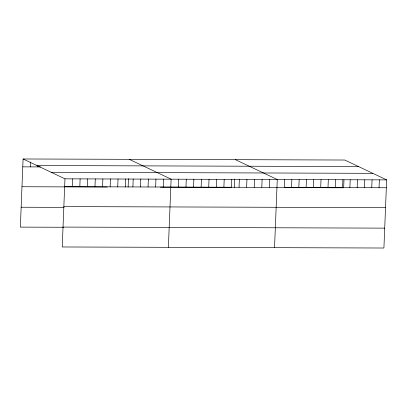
<?xml version="1.0" encoding="UTF-8"?>
<svg xmlns="http://www.w3.org/2000/svg" width="407" height="407" viewBox="0 0 407 407"><rect width="100%" height="100%" fill="white"/><g stroke="black" fill="none" stroke-linecap="round" stroke-linejoin="round"><path stroke-width="0.61" d="M23.087 158.979L64.962 178.831L62.225 246.973L383.913 248.021L386.65 179.884L344.775 160.027L23.087 158.979L20.35 227.116L63.319 227.259M30.352 166.875L30.55 162.032M37.937 166.901L37.983 165.69M72.227 186.727L72.543 178.856M79.808 186.752L80.123 178.882M87.393 186.777L87.709 178.902M94.973 186.803L95.289 178.927M102.559 186.828L102.874 178.953M110.139 186.854L110.455 178.978M117.725 186.874L118.04 179.004M125.305 186.899L125.621 179.029M128.129 187.088L128.47 178.648M132.886 186.925L133.206 179.055M140.471 186.95L140.786 179.08M148.051 186.976L148.372 179.1M155.637 187.001L155.952 179.126M163.217 187.027L163.533 179.151M168.381 247.319L171.118 179.177L129.243 159.325M178.383 187.078L178.698 179.202M185.968 187.098L186.284 179.228M193.549 187.123L193.864 179.253M201.134 187.149L201.45 179.278M208.715 187.174L209.03 179.299M216.295 187.2L216.616 179.324M223.881 187.225L224.196 179.35M231.461 187.251L231.781 179.375M234.29 187.434L234.625 178.994M239.046 187.276L239.362 179.401M246.627 187.296L246.942 179.426M254.212 187.322L254.528 179.451M261.793 187.347L262.108 179.477M269.378 187.373L269.693 179.497M274.537 247.665L277.274 179.523L235.404 159.671M284.249 187.423L284.569 179.548M291.544 187.444L291.86 179.573M298.835 187.469L299.15 179.594M306.125 187.495L306.44 179.619M313.415 187.515L313.736 179.645M320.711 187.541L321.026 179.665M328.001 187.566L328.317 179.691M335.292 187.586L335.607 179.716M342.582 187.612L342.903 179.741M343.976 179.955L343.661 187.79L285.327 187.602M349.878 187.637L350.193 179.762M357.168 187.658L357.483 179.787M364.458 187.683L364.774 179.813M371.749 187.708L372.069 179.833M379.044 187.734L379.36 179.858M36.905 165.527L358.598 166.58M22.772 166.85L40.466 166.906M51.14 172.278L372.832 173.331M64.962 178.831L386.65 179.884M64.642 186.701L386.335 187.754M21.973 186.737L107.275 187.017M160.358 187.189L231.13 187.423M63.843 206.593L385.536 207.641M21.149 207.229L64.118 207.372M63.024 227.081L384.712 228.134"/></g></svg>
